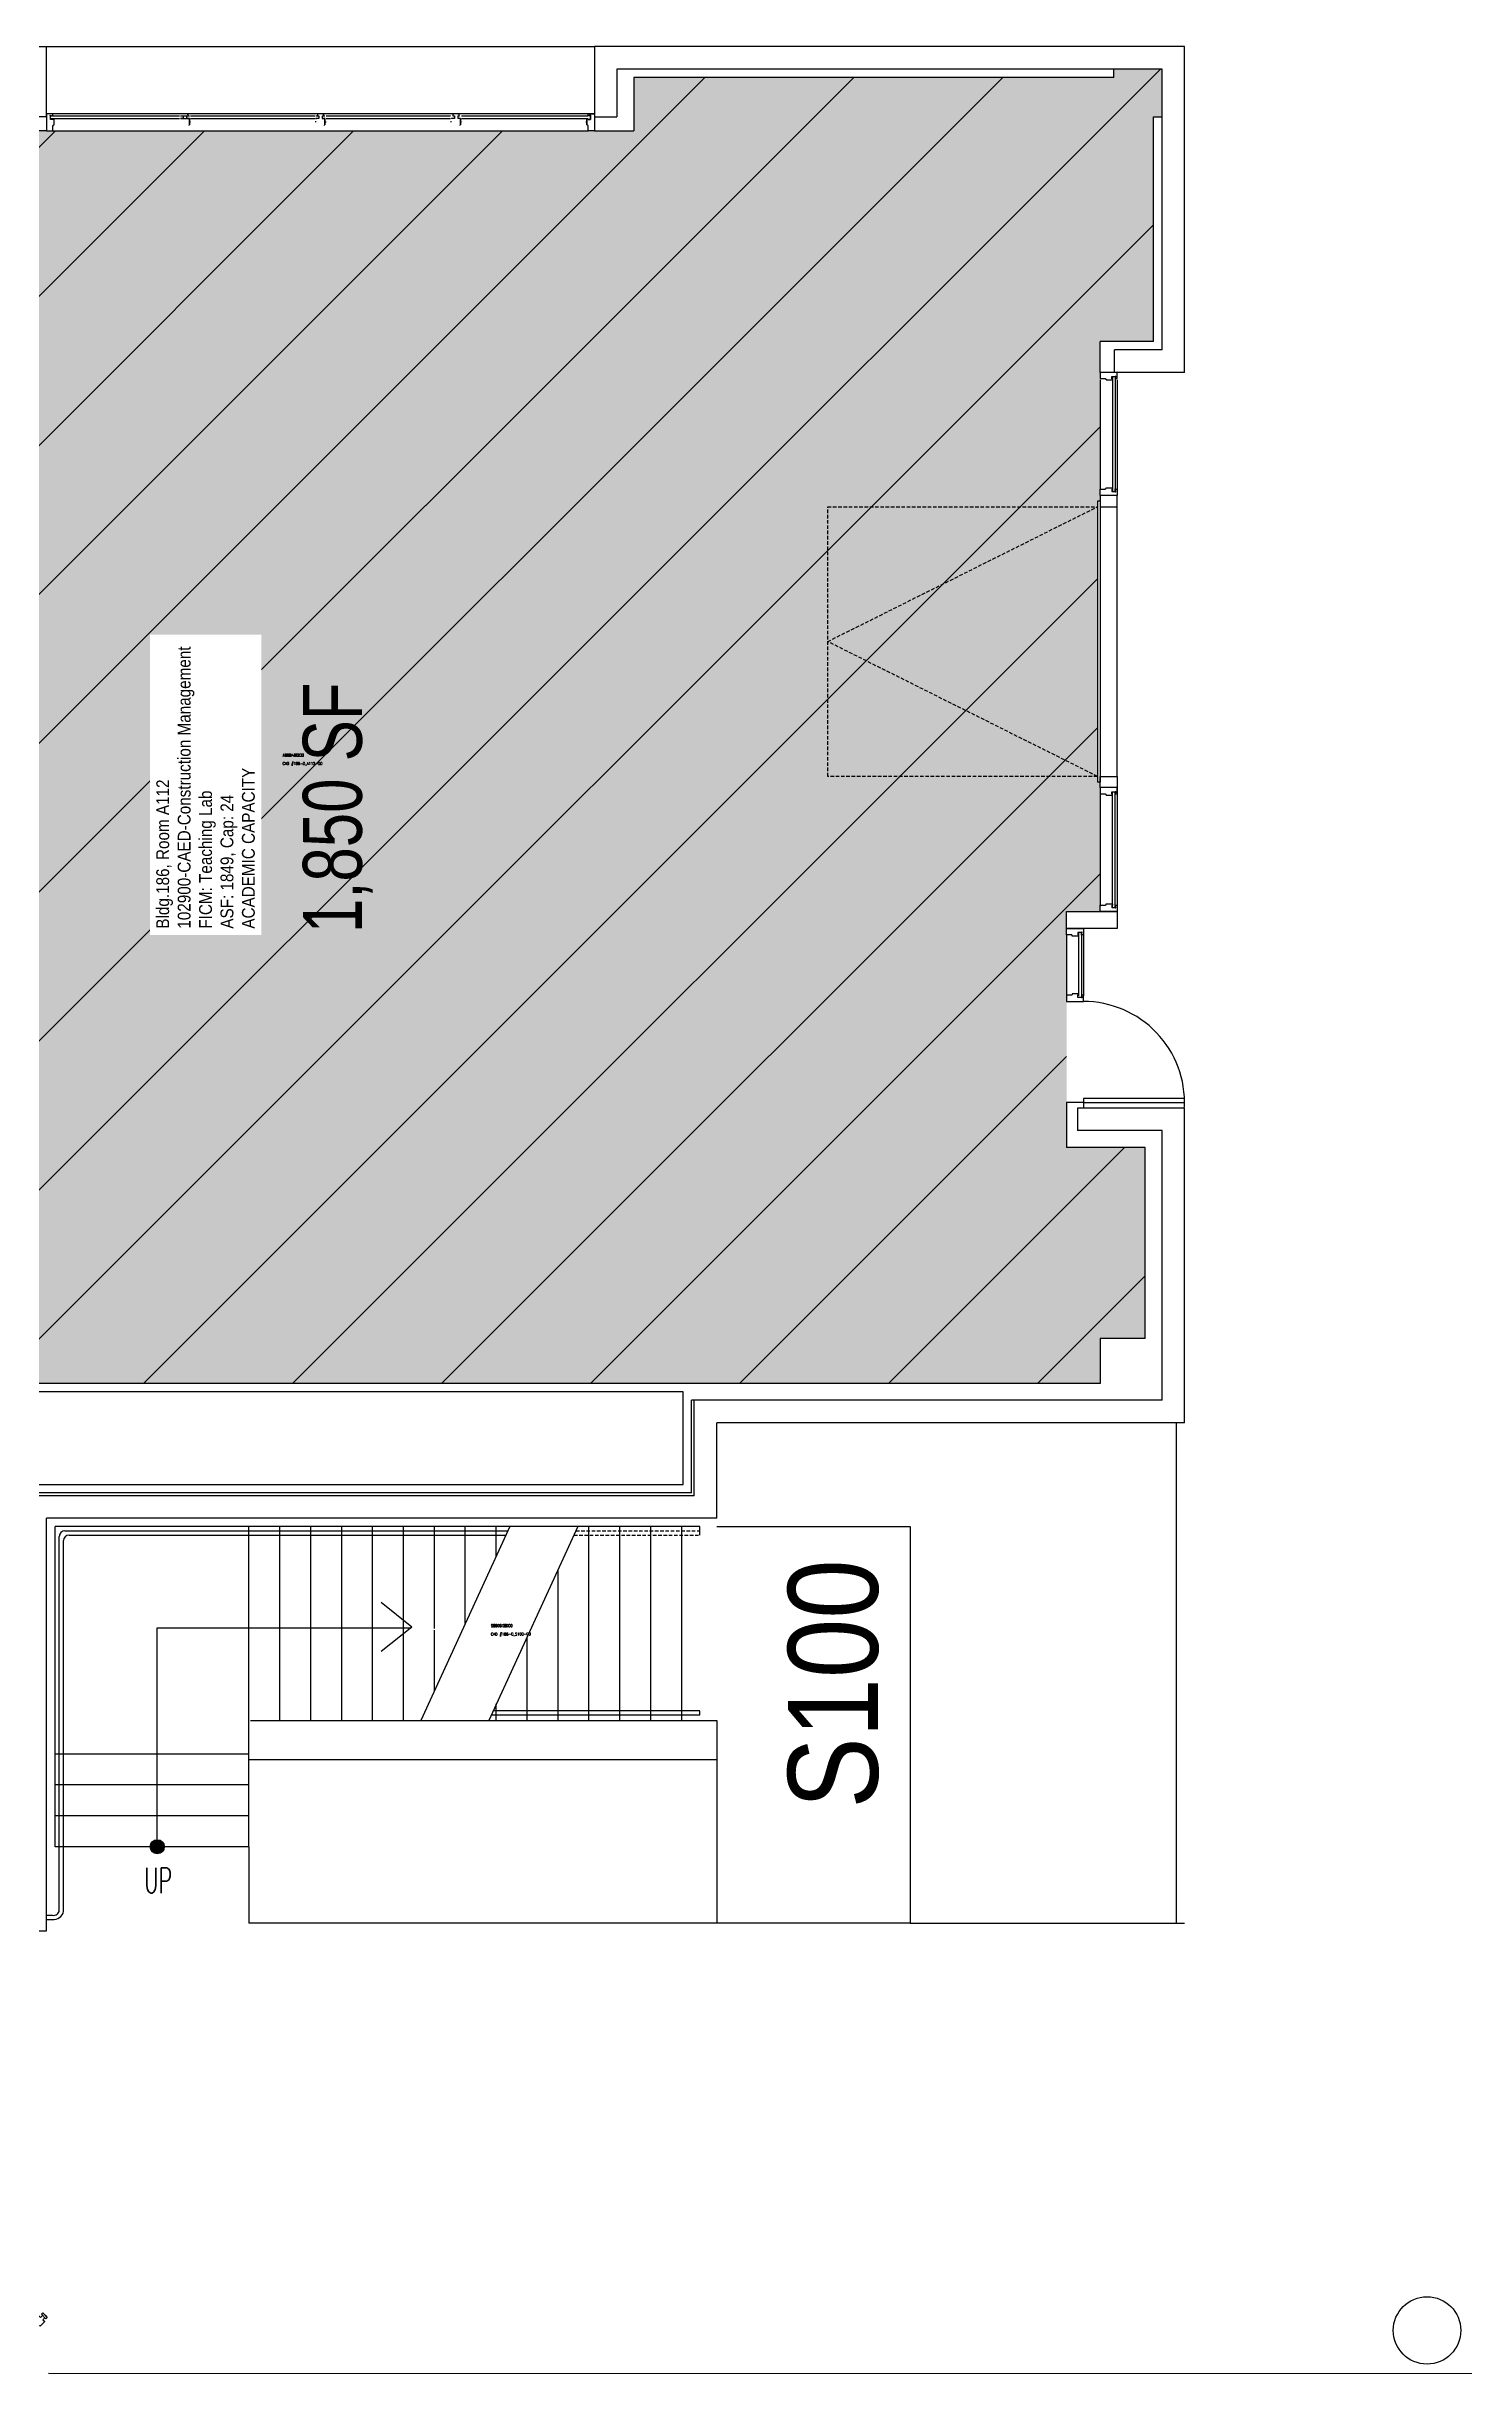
# Model space of a CAD drawing. Header units: inches. Extents: x -16 to 4862, y -243 to 5624.
# Drawn here: x 1915 to 2419, y 854 to 1683 of the extents above; entities that cross this region are included whole.
import ezdxf
from ezdxf.enums import TextEntityAlignment as Align

# ---------------------------------------------------------------- set-up
doc = ezdxf.new("R2010")
doc.units = ezdxf.units.IN
doc.header["$LTSCALE"] = 10
doc.header["$MEASUREMENT"] = 0
doc.linetypes.add('HIDDEN2', pattern=[0.1875, 0.125, -0.0625])
doc.layers.get('0').update_dxf_attribs({"linetype": 'CONTINUOUS'})
for name, color, linetype in [('A-DOOR', 2, 'CONTINUOUS'), ('A-FLOR', 3, 'CONTINUOUS'), ('A-GLAZ', 1, 'CONTINUOUS'), ('A-GLAZ-SILL', 2, 'CONTINUOUS'), ('A-IDEN-CNUM', 7, 'CONTINUOUS'), ('A-IDEN-RNUM', 7, 'CONTINUOUS'), ('A-IDEN-SNUM', 4, 'CONTINUOUS'), ('A-IDEN-VNUM', 4, 'CONTINUOUS'), ('A-WALL', 5, 'CONTINUOUS'), ('AREA-TEXT', 3, 'CONTINUOUS'), ('Rooms-Capacity', 4, 'CONTINUOUS'), ('Rooms-Category-Color', 7, 'CONTINUOUS'), ('Rooms-College-Color', 7, 'CONTINUOUS'), ('Rooms-Department-Color', 7, 'CONTINUOUS'), ('Rooms-Division-Color', 7, 'CONTINUOUS'), ('Rooms-Information', 7, 'CONTINUOUS')]:
    doc.layers.add(name, color=color, linetype=linetype)
doc.styles.add('AREA', font='arial.ttf', dxfattribs={"height": 21})
doc.styles.add('ROOMSNUMBER', font='TXT.SHX', dxfattribs={"height": 1})
doc.styles.add('ROOMVNUMBER', font='arial.ttf', dxfattribs={"width": 0.85, "height": 30})
doc.styles.add('SIMPLEX', font='simplex.shx', dxfattribs={"width": 0.6})

# ---------------------------------------------------------------- blocks, each defined once
blk = doc.blocks.new('mullion end')
blk.add_lwpolyline([(1274.96, 1526.32), (1274.96, 1526.19), (1274.1, 1526.19), (1274.1, 1526.81), (1274.1, 1527.44), (1273.98, 1527.44), (1273.98, 1527.62), (1274.45, 1527.62), (1274.37, 1527.44), (1275, 1527.44), (1274.9, 1527.63), (1274.9, 1528.12), (1272.65, 1528.12), (1272.66, 1522.12), (1274.91, 1522.12), (1274.91, 1523.97), (1275.1, 1523.97), (1275.1, 1524.19), (1275.35, 1524.19), (1275.35, 1526.32), (1275.38, 1526.44), (1274.93, 1526.44)], close=True)
blk = doc.blocks.new('mullion')
for p, q in [((1313.96, 1526.44), (1313.96, 1524.19)), ((1314.4, 1528.12), (1314.4, 1527.44)), ((1316.65, 1528.12), (1314.4, 1528.12)), ((1316.65, 1527.44), (1314.4, 1527.44)), ((1314.94, 1527.44), (1314.94, 1526.44)), ((1316.11, 1527.44), (1316.11, 1526.44)), ((1316.65, 1528.12), (1316.65, 1527.44)), ((1317.09, 1526.44), (1317.09, 1524.19))]:
    blk.add_line(p, q)
for points in [[(1315.52, 1528.12), (1314.4, 1528.12), (1314.4, 1527.44), (1314.94, 1527.44), (1314.94, 1526.44), (1313.96, 1526.44)], [(1315.52, 1528.12), (1316.65, 1528.12), (1316.65, 1527.44), (1316.11, 1527.44), (1316.11, 1526.44), (1317.09, 1526.44)], [(1313.96, 1524.19), (1314.19, 1524.19), (1314.19, 1523.96), (1314.4, 1523.96), (1314.4, 1522.12), (1315.52, 1522.12)], [(1317.09, 1524.19), (1316.86, 1524.19), (1316.86, 1523.96), (1316.65, 1523.96), (1316.65, 1522.12), (1315.52, 1522.12)]]:
    blk.add_lwpolyline(points)
blk = doc.blocks.new('30DRRH')
for p, q in [((36, 1.5), (0, 1.5)), ((0, 1.5), (0, 0)), ((0, 0), (36, 0)), ((36, 0), (36, 1.5))]:
    blk.add_line(p, q)
blk.add_arc((0, 0), 36, 357.43302, 90)

msp = doc.modelspace()

# ---------------------------------------------------------------- hatches: boundary and pattern name
at = {"layer": 'A-FLOR'}
h = msp.add_hatch(color=256, dxfattribs=at)
edge = h.paths.add_edge_path()
edge.add_arc((1954.02, 1041.65), 2.5, 0, 360)
at = {"layer": 'Rooms-Capacity'}
h = msp.add_hatch(dxfattribs=at)
h.set_pattern_fill('ANSI31', color=256, scale=300, style=0)
h.paths.add_polyline_path([(1713.93, 1668.62), (1889.6, 1668.62), (1889.6, 1674.62), (1906.62, 1674.62), (1906.62, 1657.62), (1903.6, 1657.62), (1903.6, 1652.65), (2123.62, 1652.62), (2123.62, 1671.62), (2294.47, 1671.62), (2294.47, 1674.62), (2311.62, 1674.62), (2311.62, 1657.63), (2308.62, 1657.63), (2308.62, 1577.62), (2289.63, 1577.62), (2289.63, 1520.76), (2288.61, 1520.76), (2288.61, 1420.75), (2289.61, 1420.75), (2289.63, 1374.62), (2277.62, 1374.62), (2277.62, 1290.62), (2305.62, 1290.62), (2305.62, 1222.63), (2289.6, 1222.63), (2289.6, 1206.63), (1908.6, 1206.63), (1908.6, 1222.63), (1884.6, 1222.63), (1884.6, 1196.13), (1713.93, 1196.13)])
at = {"layer": 'Rooms-Category-Color', "true_color": 0xe3f498}
msp.add_hatch(color=61, dxfattribs=at).paths.add_polyline_path([(1713.93, 1668.62), (1889.6, 1668.62), (1889.6, 1674.62), (1906.62, 1674.62), (1906.62, 1657.62), (1903.6, 1657.62), (1903.6, 1652.65), (2123.62, 1652.62), (2123.62, 1671.62), (2294.47, 1671.62), (2294.47, 1674.62), (2311.62, 1674.62), (2311.62, 1657.63), (2308.62, 1657.63), (2308.62, 1577.62), (2289.63, 1577.62), (2289.63, 1520.76), (2288.61, 1520.76), (2288.61, 1420.75), (2289.61, 1420.75), (2289.63, 1374.62), (2277.62, 1374.62), (2277.62, 1290.62), (2305.62, 1290.62), (2305.62, 1222.63), (2289.6, 1222.63), (2289.6, 1206.63), (1908.6, 1206.63), (1908.6, 1222.63), (1884.6, 1222.63), (1884.6, 1196.13), (1713.93, 1196.13)])
at = {"layer": 'Rooms-College-Color', "true_color": 0xe3f498}
msp.add_hatch(color=61, dxfattribs=at).paths.add_polyline_path([(1713.93, 1668.62), (1889.6, 1668.62), (1889.6, 1674.62), (1906.62, 1674.62), (1906.62, 1657.62), (1903.6, 1657.62), (1903.6, 1652.65), (2123.62, 1652.62), (2123.62, 1671.62), (2294.47, 1671.62), (2294.47, 1674.62), (2311.62, 1674.62), (2311.62, 1657.63), (2308.62, 1657.63), (2308.62, 1577.62), (2289.63, 1577.62), (2289.63, 1520.76), (2288.61, 1520.76), (2288.61, 1420.75), (2289.61, 1420.75), (2289.63, 1374.62), (2277.62, 1374.62), (2277.62, 1290.62), (2305.62, 1290.62), (2305.62, 1222.63), (2289.6, 1222.63), (2289.6, 1206.63), (1908.6, 1206.63), (1908.6, 1222.63), (1884.6, 1222.63), (1884.6, 1196.13), (1713.93, 1196.13)])
at = {"layer": 'Rooms-Department-Color', "true_color": 0xe3f498}
msp.add_hatch(color=61, dxfattribs=at).paths.add_polyline_path([(1713.93, 1668.62), (1889.6, 1668.62), (1889.6, 1674.62), (1906.62, 1674.62), (1906.62, 1657.62), (1903.6, 1657.62), (1903.6, 1652.65), (2123.62, 1652.62), (2123.62, 1671.62), (2294.47, 1671.62), (2294.47, 1674.62), (2311.62, 1674.62), (2311.62, 1657.63), (2308.62, 1657.63), (2308.62, 1577.62), (2289.63, 1577.62), (2289.63, 1520.76), (2288.61, 1520.76), (2288.61, 1420.75), (2289.61, 1420.75), (2289.63, 1374.62), (2277.62, 1374.62), (2277.62, 1290.62), (2305.62, 1290.62), (2305.62, 1222.63), (2289.6, 1222.63), (2289.6, 1206.63), (1908.6, 1206.63), (1908.6, 1222.63), (1884.6, 1222.63), (1884.6, 1196.13), (1713.93, 1196.13)])
at = {"layer": 'Rooms-Division-Color', "true_color": 0xe3f498}
msp.add_hatch(color=61, dxfattribs=at).paths.add_polyline_path([(1713.93, 1668.62), (1889.6, 1668.62), (1889.6, 1674.62), (1906.62, 1674.62), (1906.62, 1657.62), (1903.6, 1657.62), (1903.6, 1652.65), (2123.62, 1652.62), (2123.62, 1671.62), (2294.47, 1671.62), (2294.47, 1674.62), (2311.62, 1674.62), (2311.62, 1657.63), (2308.62, 1657.63), (2308.62, 1577.62), (2289.63, 1577.62), (2289.63, 1520.76), (2288.61, 1520.76), (2288.61, 1420.75), (2289.61, 1420.75), (2289.63, 1374.62), (2277.62, 1374.62), (2277.62, 1290.62), (2305.62, 1290.62), (2305.62, 1222.63), (2289.6, 1222.63), (2289.6, 1206.63), (1908.6, 1206.63), (1908.6, 1222.63), (1884.6, 1222.63), (1884.6, 1196.13), (1713.93, 1196.13)])

# ---------------------------------------------------------------- linework, layer by layer
at = {"layer": 'A-DOOR', "linetype": 'HIDDEN2'}
for p, q in [((2192.61, 1470.75), (2288.61, 1518.75)), ((2288.61, 1422.75), (2192.61, 1470.75))]:
    msp.add_line(p, q, dxfattribs=at)
msp.add_lwpolyline([(2288.61, 1422.75), (2192.61, 1422.75), (2192.61, 1518.75), (2288.61, 1518.75)], close=True, dxfattribs=at)
at = {"layer": 'A-FLOR'}
for p, q in [((2295.61, 1422.75), (2295.61, 1518.76)), ((2316.62, 1192.62), (2316.62, 1014.38)), ((2147.14, 1155.63), (1917.64, 1155.63)), ((1917.64, 1041.65), (1917.64, 1155.63)), ((1919.15, 1018.94), (1919.14, 1152.13)), ((1921.14, 1154.13), (2078.8, 1154.13)), ((1922.64, 1152.63), (2078.11, 1152.63)), ((1986.64, 1086.63), (1986.64, 1155.63)), ((1997.64, 1086.63), (1997.64, 1155.63)), ((2008.64, 1086.63), (2008.64, 1155.63)), ((2019.64, 1086.63), (2019.64, 1155.63)), ((2030.64, 1086.63), (2030.64, 1155.63)), ((2041.64, 1086.63), (2041.64, 1155.63)), ((2079.49, 1155.63), (2047.78, 1086.63)), ((2079.49, 1155.63), (2047.78, 1086.63)), ((2052.64, 1120.55), (2052.64, 1155.63)), ((2063.64, 1121.1), (2063.64, 1155.63)), ((2103.69, 1155.63), (2071.97, 1086.63)), ((2074.64, 1145.08), (2074.64, 1155.63)), ((2107.64, 1086.63), (2107.64, 1155.63)), ((2118.64, 1086.63), (2118.64, 1155.63)), ((2129.64, 1086.63), (2129.64, 1155.63)), ((2140.64, 1086.63), (2140.64, 1155.63)), ((2147.14, 1152.63), (2147.14, 1155.63)), ((2153.14, 1155.64), (2222.01, 1155.63)), ((2222.01, 1155.63), (2222.01, 1014.38)), ((1920.65, 1018.65), (1920.65, 1150.73)), ((2096.64, 1086.63), (2096.64, 1140.3)), ((2044.64, 1119.88), (2033.64, 1128.58)), ((1954.02, 1119.63), (2044.33, 1119.63)), ((1954.02, 1041.65), (1954.02, 1119.63)), ((2044.64, 1119.88), (2033.64, 1111.18)), ((2052.64, 1097.27), (2052.64, 1117.47)), ((2085.64, 1086.63), (2085.64, 1116.37)), ((2072.89, 1088.63), (2147.14, 1088.63)), ((2073.57, 1090.13), (2147.14, 1090.13)), ((2074.64, 1086.63), (2074.64, 1092.47)), ((1986.64, 1074.65), (1917.64, 1074.65)), ((1986.65, 1041.65), (1986.64, 1072.63)), ((2153.14, 1072.63), (2153.15, 1014.38)), ((1986.64, 1063.65), (1917.64, 1063.65)), ((1986.64, 1052.65), (1917.64, 1052.65)), ((1986.65, 1041.65), (1917.64, 1041.65)), ((1986.65, 1041.65), (1986.64, 1014.38)), ((1914.64, 1017.25), (1916.77, 1017.25)), ((1914.64, 1015.75), (1916.62, 1015.75)), ((2222.14, 1014.38), (1986.64, 1014.38)), ((2222.01, 1014.38), (2319.62, 1014.38)), ((1915.25, 854.16), (2446.62, 854.1))]:
    msp.add_line(p, q, dxfattribs=at)
at = {"layer": 'A-FLOR', "linetype": 'HIDDEN2'}
for p, q in [((2102.31, 1152.63), (2147.14, 1152.63)), ((2103, 1154.13), (2147.14, 1154.13)), ((2052.64, 1117.47), (2052.64, 1120.55)), ((2147.14, 1088.63), (2147.14, 1090.13))]:
    msp.add_line(p, q, dxfattribs=at)
at = {"layer": 'A-FLOR'}
msp.add_circle((1954.02, 1041.65), 2.5, dxfattribs=at)
for centre, radius, start, end in [((1921.14, 1152.13), 2, 90, 180), ((1922.64, 1150.63), 2, 90, 180), ((1917.13, 1019.27), 3.56, 261.74525, 350.99898), ((1917.15, 1019.22), 2.01, 258.95548, 353.81234)]:
    msp.add_arc(centre, radius, start, end, dxfattribs=at)
at = {"layer": 'A-GLAZ'}
for p, q in [((2109.62, 1658.62), (1914.62, 1658.62)), ((1916.3, 1656.96), (1961.9, 1656.96)), ((1916.87, 1652.65), (2107.36, 1652.62)), ((1965.83, 1656.96), (2010.15, 1656.96)), ((2014.08, 1656.96), (2058.4, 1656.96)), ((2062.33, 1656.96), (2107.27, 1656.96)), ((2289.63, 1564), (2289.63, 1525.01)), ((2293.95, 1565.18), (2293.95, 1524.04)), ((2295.63, 1564), (2295.63, 1525.01)), ((2289.61, 1418.75), (2289.63, 1376.5)), ((2293.95, 1376.08), (2293.95, 1417.23)), ((2295.63, 1420), (2295.63, 1376.5)), ((2281.9, 1367.18), (2281.9, 1344.63)), ((2277.62, 1366.37), (2277.62, 1344.63)), ((2283.62, 1366.37), (2283.62, 1344.63))]:
    msp.add_line(p, q, dxfattribs=at)
at = {"layer": 'A-GLAZ-SILL'}
for p, q in [((1916.3, 1657.96), (1961.9, 1657.96)), ((1965.83, 1657.96), (2010.15, 1657.96)), ((2014.08, 1657.96), (2058.4, 1657.96)), ((2062.33, 1657.96), (2107.27, 1657.96)), ((2294.95, 1565.18), (2294.95, 1524.04)), ((2294.95, 1376.08), (2294.95, 1417.23)), ((2282.9, 1367.3), (2282.9, 1344.63))]:
    msp.add_line(p, q, dxfattribs=at)
at = {"layer": 'A-WALL'}
for p, q in [((1680.62, 1682.62), (1914.62, 1682.62)), ((1914.62, 1657.62), (1914.62, 1682.62)), ((1914.62, 1682.62), (2109.62, 1682.62)), ((2319.62, 1682.62), (2109.62, 1682.62)), ((2109.62, 1682.62), (2109.62, 1652.62)), ((2319.62, 1566.62), (2319.62, 1682.62)), ((2311.62, 1674.62), (2117.62, 1674.62)), ((2117.62, 1674.62), (2117.62, 1657.62)), ((2294.47, 1671.62), (2294.47, 1674.62)), ((2311.62, 1574.62), (2311.62, 1674.62)), ((2123.62, 1671.62), (2123.62, 1652.62)), ((2294.47, 1671.62), (2123.62, 1671.62)), ((1914.62, 1657.62), (1903.6, 1657.62)), ((1914.62, 1657.62), (1914.62, 1652.65)), ((1962.28, 1657.96), (1965.45, 1657.96)), ((1964.81, 1658.62), (1962.74, 1658.62)), ((1962.74, 1657.96), (1963.27, 1657.96)), ((1963.28, 1657.96), (1963.28, 1656.96)), ((1964.46, 1657.96), (1964.45, 1656.96)), ((1964.46, 1657.96), (1965.08, 1657.96)), ((1964.99, 1658.31), (1964.81, 1658.62)), ((1964.99, 1658.14), (1964.99, 1658.31)), ((1965.08, 1657.96), (1964.99, 1658.14)), ((2010.53, 1657.96), (2011.53, 1657.96)), ((2010.99, 1658.62), (2010.99, 1658.14)), ((2013.06, 1658.62), (2010.99, 1658.62)), ((2010.99, 1658.14), (2010.99, 1657.96)), ((2010.99, 1657.96), (2011.52, 1657.96)), ((2011.53, 1657.96), (2011.53, 1656.96)), ((2012.71, 1657.96), (2012.7, 1656.96)), ((2012.7, 1657.96), (2013.7, 1657.96)), ((2012.71, 1657.96), (2013.33, 1657.96)), ((2013.24, 1658.31), (2013.06, 1658.62)), ((2013.24, 1658.14), (2013.24, 1658.31)), ((2013.33, 1657.96), (2013.24, 1658.14)), ((2059.24, 1658.62), (2059.24, 1658.14)), ((2061.31, 1658.62), (2059.24, 1658.62)), ((2059.24, 1658.14), (2059.24, 1657.96)), ((2059.24, 1657.96), (2059.77, 1657.96)), ((2059.78, 1657.96), (2059.78, 1656.96)), ((2060.96, 1657.96), (2060.95, 1656.96)), ((2060.96, 1657.96), (2061.58, 1657.96)), ((2061.49, 1658.31), (2061.31, 1658.62)), ((2061.49, 1658.14), (2061.49, 1658.31)), ((2061.58, 1657.96), (2061.49, 1658.14)), ((2108.17, 1657.94), (2108.17, 1656.69)), ((2108.29, 1657.94), (2108.17, 1657.94)), ((2109.62, 1658.62), (2109.62, 1652.62)), ((2109.62, 1657.62), (2117.62, 1657.62)), ((2308.62, 1657.63), (2311.62, 1657.63)), ((2308.62, 1577.62), (2308.62, 1657.63)), ((1914.62, 1652.65), (1903.6, 1652.65)), ((1963.28, 1656.96), (1962.25, 1656.96)), ((1962.28, 1656.96), (1965.45, 1656.96)), ((1965.48, 1656.96), (1964.45, 1656.96)), ((1965.2, 1654.61), (1965.2, 1654.48)), ((1965.45, 1656.83), (1965.48, 1656.96)), ((1965.45, 1655.77), (1965.83, 1655.77)), ((1965.45, 1655.77), (1965.83, 1655.77)), ((2010.53, 1655.77), (2010.15, 1655.77)), ((2010.5, 1656.96), (2010.53, 1656.83)), ((2011.53, 1656.96), (2010.5, 1656.96)), ((2010.53, 1656.96), (2010.67, 1656.96)), ((2013.73, 1656.96), (2012.7, 1656.96)), ((2012.7, 1656.96), (2013.7, 1656.96)), ((2013.45, 1654.61), (2013.45, 1654.48)), ((2013.7, 1656.83), (2013.73, 1656.96)), ((2013.7, 1655.77), (2014.08, 1655.77)), ((2013.7, 1655.77), (2014.08, 1655.77)), ((2058.78, 1655.77), (2058.4, 1655.77)), ((2058.75, 1656.96), (2058.78, 1656.83)), ((2059.78, 1656.96), (2058.75, 1656.96)), ((2061.98, 1656.96), (2060.95, 1656.96)), ((2061.7, 1654.61), (2061.7, 1654.48)), ((2061.95, 1656.83), (2061.98, 1656.96)), ((2061.95, 1655.77), (2062.33, 1655.77)), ((2061.95, 1655.77), (2062.33, 1655.77)), ((2106.54, 1655.77), (2106.92, 1655.77)), ((2106.92, 1656.81), (2106.92, 1654.69)), ((2108.17, 1656.69), (2107.31, 1656.69)), ((2109.62, 1652.62), (2123.62, 1652.62)), ((2289.63, 1566.62), (2289.63, 1577.62)), ((2308.62, 1577.62), (2289.63, 1577.62)), ((2294.63, 1566.62), (2294.63, 1574.62)), ((2311.62, 1574.62), (2294.63, 1574.62)), ((2319.62, 1566.62), (2289.63, 1566.62)), ((2288.61, 1520.76), (2288.61, 1420.75)), ((2289.61, 1520.76), (2288.61, 1520.76)), ((2289.61, 1520.76), (2289.61, 1420.75)), ((2289.61, 1420.75), (2288.61, 1420.75)), ((2277.62, 1306.62), (2277.62, 1290.62)), ((2283.62, 1306.62), (2277.62, 1306.62)), ((2319.62, 1304.62), (2281.53, 1304.62)), ((2283.62, 1304.62), (2281.53, 1304.62)), ((2281.53, 1304.62), (2281.53, 1296.62)), ((2283.62, 1306.62), (2283.62, 1304.62)), ((2319.62, 1192.63), (2319.62, 1304.62)), ((2311.62, 1296.62), (2281.53, 1296.62)), ((2311.62, 1200.63), (2311.62, 1296.62)), ((2305.62, 1290.62), (2277.62, 1290.62)), ((2305.62, 1222.63), (2305.62, 1290.62)), ((2305.62, 1222.63), (2289.6, 1222.63)), ((2289.6, 1222.63), (2289.6, 1206.63)), ((2289.6, 1206.63), (1908.6, 1206.63)), ((2144.14, 1167.63), (2144.14, 1200.63)), ((2311.62, 1200.63), (2144.14, 1200.63)), ((2145.14, 1166.63), (2145.14, 1200.63)), ((2153.14, 1158.63), (2153.14, 1192.63)), ((2319.62, 1192.63), (2153.14, 1192.63)), ((2145.14, 1166.63), (1906.64, 1166.63)), ((2144.14, 1167.63), (1908.6, 1167.63)), ((2153.14, 1158.63), (1914.64, 1158.63)), ((1914.64, 1011.65), (1914.64, 1158.63)), ((1986.64, 1072.63), (1986.64, 1086.63)), ((1987.14, 1086.63), (2153.14, 1086.63)), ((2153.14, 1086.63), (2153.14, 1072.63)), ((2153.14, 1072.63), (1986.64, 1072.63)), ((1893.13, 1011.65), (1914.64, 1011.65))]:
    msp.add_line(p, q, dxfattribs=at)
for points in [[(1916.92, 1656.81), (1916.92, 1656.69), (1916.06, 1656.69), (1916.06, 1657.3), (1916.06, 1657.94), (1915.94, 1657.94), (1915.94, 1658.13), (1916.41, 1658.12), (1916.34, 1657.94), (1916.96, 1657.94), (1916.87, 1658.12), (1916.87, 1658.62), (1914.62, 1658.62), (1914.62, 1652.65), (1916.87, 1652.65), (1916.87, 1654.46), (1917.06, 1654.46), (1917.06, 1654.69), (1917.31, 1654.69), (1917.31, 1656.81), (1917.34, 1656.94), (1916.89, 1656.94)], [(2107.31, 1656.81), (2107.31, 1656.69), (2108.17, 1656.69), (2108.17, 1657.3), (2108.17, 1657.94), (2108.29, 1657.94), (2108.29, 1658.13), (2107.82, 1658.12), (2107.9, 1657.94), (2107.27, 1657.94), (2107.37, 1658.12), (2107.37, 1658.62), (2109.62, 1658.62), (2109.62, 1652.62), (2107.36, 1652.62), (2107.36, 1654.46), (2107.17, 1654.46), (2107.17, 1654.69), (2106.92, 1654.69), (2106.92, 1656.81), (2106.89, 1656.94), (2107.34, 1656.94)], [(1965.45, 1654.71), (1965.45, 1656.83)], [(2013.7, 1654.71), (2013.7, 1656.83)], [(2061.95, 1654.71), (2061.95, 1656.83)], [(2295.61, 1518.76), (2295.61, 1522.76), (2289.61, 1522.76), (2289.61, 1518.76)], [(2295.61, 1422.75), (2295.61, 1418.75), (2289.61, 1418.75), (2289.61, 1422.75)], [(2277.62, 1368.62), (2277.62, 1374.62), (2295.63, 1374.62), (2295.63, 1368.62)], [(2283.62, 1368.63), (2283.62, 1366.37), (2283.11, 1366.37), (2282.93, 1366.27), (2282.93, 1366.9), (2283.11, 1366.83), (2283.12, 1367.3), (2282.93, 1367.3), (2282.93, 1367.18), (2281.67, 1367.18), (2281.67, 1366.32), (2281.8, 1366.32), (2281.92, 1366.35), (2281.92, 1365.89), (2281.8, 1365.92), (2279.66, 1365.92), (2279.66, 1366.17), (2279.44, 1366.17), (2279.44, 1366.37), (2277.62, 1366.37), (2277.62, 1368.63)], [(2283.62, 1342.61), (2283.62, 1344.87), (2283.11, 1344.87), (2282.93, 1344.97), (2282.93, 1344.34), (2283.11, 1344.41), (2283.12, 1343.94), (2282.93, 1343.94), (2282.93, 1344.07), (2281.67, 1344.07), (2281.67, 1344.93), (2281.8, 1344.93), (2281.92, 1344.89), (2281.92, 1345.35), (2281.8, 1345.32), (2279.66, 1345.32), (2279.66, 1345.07), (2279.44, 1345.07), (2279.44, 1344.87), (2277.62, 1344.87), (2277.62, 1342.61)], [(2141.14, 1203.63), (1911.6, 1203.63), (1911.6, 1170.63), (2141.14, 1170.63)]]:
    msp.add_lwpolyline(points, close=True, dxfattribs=at)
for points in [[(1962.28, 1654.71, 0, 0, 0), (1962.28, 1656.83, 0, 0, 0), (1962.28, 1654.71, 0, 0, 0), (1962.5, 1654.71, 0, 0, 0), (1962.5, 1654.48, 0.02, 0.02, 0), (1962.74, 1654.48, 0.02, 0.02, 0), (1962.74, 1652.65, 0.02, 0.02, 0), (1964.99, 1652.65, 0, 0, 0), (1964.99, 1654.48, 0, 0, 0), (1965.2, 1654.48, 0, 0, 0), (1965.2, 1654.71, 0, 0, 0), (1965.45, 1654.71, 0, 0, 0)], [(2010.53, 1654.71, 0, 0, 0), (2010.53, 1656.83, 0, 0, 0), (2010.53, 1654.71, 0, 0, 0), (2010.75, 1654.71, 0, 0, 0), (2010.75, 1654.48, 0.02, 0.02, 0), (2010.99, 1654.48, 0.02, 0.02, 0), (2010.99, 1652.65, 0.02, 0.02, 0), (2013.24, 1652.65, 0, 0, 0), (2013.24, 1654.48, 0, 0, 0), (2013.45, 1654.48, 0, 0, 0), (2013.45, 1654.71, 0, 0, 0), (2013.7, 1654.71, 0, 0, 0)], [(2058.78, 1654.71, 0, 0, 0), (2058.78, 1656.83, 0, 0, 0), (2058.78, 1654.71, 0, 0, 0), (2059, 1654.71, 0, 0, 0), (2059, 1654.48, 0.02, 0.02, 0), (2059.24, 1654.48, 0.02, 0.02, 0), (2059.24, 1652.65, 0.02, 0.02, 0), (2061.49, 1652.65, 0, 0, 0), (2061.49, 1654.48, 0, 0, 0), (2061.7, 1654.48, 0, 0, 0), (2061.7, 1654.71, 0, 0, 0), (2061.95, 1654.71, 0, 0, 0)]]:
    msp.add_lwpolyline(points, format="xyseb", dxfattribs=at)
msp.add_circle((2405.91, 869.43), 12, dxfattribs=at)

# ---------------------------------------------------------------- block references
at = {"layer": 'A-DOOR', "extrusion": (0, 0, -1), "xscale": -1, "zscale": -1}
msp.add_blockref('30DRRH', (-2283.62, 1306.62), dxfattribs=at)
at = {"layer": 'A-WALL'}
for name, p, rotation in [('mullion end', (767.51, 2839.28), 270), ('mullion end', (767.51, 2691.4), 270), ('mullion', (-96.7, 724.52), 314.9999999999999)]:
    msp.add_blockref(name, p, dxfattribs=dict(at, rotation=rotation))
at = {"layer": 'A-WALL', "xscale": -1, "rotation": 270}
for p in [(767.51, 250.1), (767.51, 101.97)]:
    msp.add_blockref('mullion end', p, dxfattribs=at)

# ---------------------------------------------------------------- texts
at = {"layer": 'A-FLOR', "insert": (1954.34, 1034.14), "char_height": 9, "width": 105.8492, "attachment_point": 2, "style": 'SIMPLEX'}
msp.add_mtext('UP', dxfattribs=at)
at = {"layer": 'A-IDEN-CNUM', "style": 'ROOMSNUMBER', "width": 0.85}
for s, p in [('CAD #186-0_A112-00', (1998.61, 1426.82)), ('CAD #186-0_S100-00', (2072.75, 1116.85))]:
    msp.add_text(s, height=1, rotation=360, dxfattribs=at).set_placement(p)
at = {"layer": 'A-IDEN-RNUM', "style": 'ROOMSNUMBER', "width": 0.85}
for s, p in [('A112-00', (1998.61, 1429.82)), ('S100-00', (2072.75, 1119.85))]:
    msp.add_text(s, height=1, rotation=360, dxfattribs=at).set_placement(p)
at = {"layer": 'A-IDEN-SNUM', "style": 'ROOMSNUMBER', "width": 0.85}
for s, p in [('1860A11200', (1998.61, 1429.82)), ('1860S10000', (2072.75, 1119.85))]:
    msp.add_text(s, height=1, rotation=360, dxfattribs=at).set_placement(p)
at = {"layer": 'A-IDEN-VNUM', "style": 'ROOMVNUMBER', "width": 0.85}
for s, p in [('A112', (1972.78, 1412.89)), ('S100', (2194.47, 1099.6))]:
    msp.add_text(s, height=32, rotation=90, dxfattribs=at).set_placement(p, align=Align.MIDDLE_CENTER)
at = {"layer": 'AREA-TEXT', "style": 'AREA', "width": 0.75}
msp.add_text('1,850 SF', height=21, rotation=90, dxfattribs=at).set_placement((2016.32, 1411.58), align=Align.MIDDLE_CENTER)

# ---------------------------------------------------------------- next in the draw order: texts
at = {"layer": 'Rooms-Information', "insert": (1988.78, 1368.54), "char_height": 4.57143, "width": 102.4, "attachment_point": 7, "rotation": 90, "style": 'ROOMVNUMBER', "bg_fill": 3, "box_fill_scale": 1.5, "bg_fill_color": 256, "bg_fill_true_color": 13158600, "bg_fill_transparency": 0}
msp.add_mtext('Bldg.186, Room A112^M^J102900-CAED-Construction Management^M^JFICM: Teaching Lab^M^JASF: 1849, Cap: 24^M^JACADEMIC CAPACITY', dxfattribs=at)

doc.saveas('drawing.dxf')
